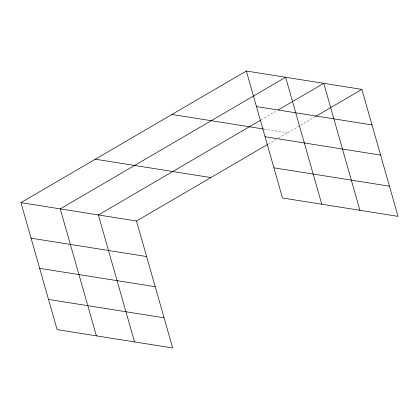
<?xml version="1.0" encoding="UTF-8"?>
<svg xmlns="http://www.w3.org/2000/svg" width="419" height="419" viewBox="0 0 419 419"><rect width="100%" height="100%" fill="white"/><g stroke="black" fill="none" stroke-linecap="round" stroke-linejoin="round"><path stroke-width="0.31" stroke-dasharray="2.1 1.57" d="M261.21 119.855L276.985 110.642M268.349 144.016L276.236 139.412M278.488 138.092L315.114 116.707M264.237 129.131L287.507 132.828"/><path stroke-width="0.63" d="M20.95 202.639L136.494 221.012L172.665 347.98L57.115 329.606L20.95 202.639L246.335 71.02L361.88 89.394L398.05 216.361L282.506 197.988L246.335 71.02M260.644 120.185L98.365 214.947L134.536 341.914M278.111 109.982L323.751 83.334L359.921 210.301M136.494 221.012L267.783 144.346M315.68 116.377L361.88 89.394M256.459 106.557L372.004 124.93M171.958 114.455L263.593 129.026M265.054 136.73L380.599 155.103M273.911 167.815L389.455 186.188M95.328 159.204L210.872 177.577M31.074 238.17L146.619 256.543M39.669 268.343L155.213 286.716M48.52 299.433L164.07 317.806M321.787 204.236L285.622 77.269L60.236 208.882L96.401 335.849"/></g></svg>
